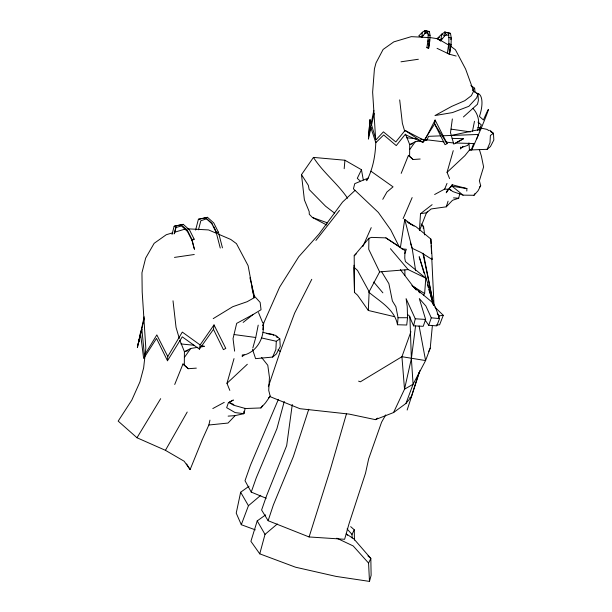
<?xml version="1.0" encoding="UTF-8"?>
<svg xmlns="http://www.w3.org/2000/svg" width="612" height="612" viewBox="0 0 612 612"><rect width="100%" height="100%" fill="white"/><g stroke="black" fill="none" stroke-linecap="round" stroke-linejoin="round"><path stroke-width="0.92" d="M394.342 316.641L368.317 310.475L357.538 295.183L354.455 292.398L354.195 255.724L368.906 238.282L371.515 237.38L385.881 237.877L404.976 250.568L404.769 258.119L405.404 261.592L425.791 278.139L424.636 293.546L423.642 295.091M429.134 43.896L428.607 48.317L428.071 40.002L426.885 47.621L428.607 48.317L429.899 40.446L430.052 35.343L429.433 31.64L427.536 31.181L428.155 34.884L428.094 41.838M448.826 47.529L448.887 37.439L448.114 32.811L450.486 33.385L451.258 38.013L451.067 44.393L449.445 54.231L456.169 56.044M196.337 368.141L188.297 368.692L184.319 365.188L184.411 351.678L179.836 340.28M420.169 159.021L413.115 159.51L409.612 156.435L409.703 144.57L405.557 134.166M429.326 42.266L429.402 39.711M368.906 238.282L368.745 249.336L379.631 271.881L369.143 291.679L368.317 310.475M426.755 31.051L424.904 30.6L422.402 32.252L421.63 37.592L424.789 33.614L424.904 30.6L429.433 31.64M450.486 33.385L444.817 32.084L444.672 35.848L440.724 40.828L437.152 38.678L430.894 37.684L411.287 36.644L393.784 41.884L383.12 49.45L375.99 62.944L374.414 68.957L372.632 92.175L375.699 139.681M466.803 191.051L466.902 188.565L452.176 184.763L446.24 192.78L447.969 189.047M263.198 324.666C264.56 337.969 256.497 352.657 242.727 355.32M452.176 184.763L452.107 186.247L463.077 195.136L474.017 195.282L478.056 190.783L480.688 185.757L479.387 180.739L483.602 166.946L481.392 156.137L479.334 149.397M262.992 332.377L275.737 335.399L279.814 338.895L276.31 341.274L275.867 349.559L272.615 357.071L255.587 358.647L252.527 349.353M435.094 120.044L434.619 123.945L445.031 144.684L447.12 143.613L435.094 120.044L424.583 140.569L405.06 130.44L395.819 141.946L383.403 131.855L375.952 139.888L370.015 119.608L368.409 139.154L371.056 127.22M419.457 230.112L420.505 213.68L432.126 204.676M167.481 360.743L167.764 356.505L182.307 332.087L200.116 344.946L199.42 349.138L182.261 336.845L167.481 360.743L156.511 338.428L143.652 358.471L140.416 332.989L141.869 329.164L144.417 355.304L156.833 334.909L167.764 356.505M242.344 354.792L242.207 356.674L244.104 354.7M460.584 147.087L460.438 148.953L463.001 146.299M400.355 269.617L413.199 286.477L431.46 301.639L435.209 306.627L439.546 318.584L436.815 325.882L428.752 325.286L431.284 317.812L425.891 306.046L419.319 298.587L425.631 319.449L423.221 326.303L413.597 325.852L415.257 318.776L406.1 298.648L407.248 306.688L407.546 317.72L406.72 325.026L397.486 324.743L398.045 317.72L395.887 306.696L392.384 300.974L388.872 283.616L381.582 271.667M375.814 141.525C375.462 155.065 373.083 168.629 366.772 180.731M370.015 119.608L368.554 136.323L370.627 126.133M344.181 168.705L344.931 160.237L313.451 157.406L301.487 174.665L304.393 199.902L309.182 211.545L309.297 214.284L312.395 217.467L326.693 224.987M270.014 396.622L299.941 408.701L349.047 414.079L375.378 419.641L393.554 412.557L405.963 403.446L413.085 384.237L425.592 360.56L430.236 348.144L432.401 325.408M213.473 329.363L214.016 324.911L225.79 348.427L223.411 349.643L213.473 329.363L199.42 349.138M415.563 325.951L411.379 358.624L404.509 389.217L393.554 412.557M452.352 118.942L450.501 132.674L453.783 144.111L463.177 138.878M292.284 404.486L286.676 445.62L266.625 495.636L261.599 510.018L268.125 520.705L309.098 536.961L344.625 539.279L349.077 523.604L365.517 473.206L368.661 458.824L381.597 422.158L385.721 414.913M262.831 329.577L263.734 323.014L279.646 287.097L298.74 256.772L318.867 234.212L342.544 202.067L355.044 190.393M439.347 39.627L440.724 40.828L441.696 34.15L444.817 32.084L447.135 32.643M400.347 247.875L404.754 219.379L411.088 224.26M447.296 53.366L448.78 43.834L451.067 44.393L449.445 54.231L437.06 48.34M249.91 277.779L254.439 296.177L254.156 297.761L247.156 301.708L232.744 306.704L213.213 318.623M428.675 45.609L429.004 43.942M252.833 347.968L255.747 337.495L258.203 325.14M472.502 131.22L474.484 121.275M477.368 130.417C480.137 122.844 478.507 114.123 472.862 108.309M371.002 124.282L373.825 110.382M140.416 332.989L137.379 347.616L140.37 334.879M249.03 486.234L240.646 492.232L236.224 513.131L241.289 524.706L255.326 529.862M144.172 316.832L138.136 344.441L140.99 332.76M371.461 125.384L374.1 113.45M423.175 228.184L423.565 226.44L421.087 223.87M172.63 232.82L166.288 234.717L154.14 243.331L145.664 258.088L141.953 272.768L142.191 291.993L145.824 348.205L143.644 367.888L139.926 381.911L131.81 400.11L118.17 421.11L136.996 437.756L165.439 450.325L184.151 461.219L190.118 469.595L202.381 439.37L208.853 425.011L209.962 420.138M140.798 333.066L144.225 318.508M245.198 408.319L243.928 413.681L235.138 415.609L228.131 416.122M419.671 230.158L426.48 212.762L431.154 208.96L446.278 206.818L452.52 200.285L458.694 198.219L459.734 193.805M141.433 330.962L141.869 329.164M172.049 234.365L174.145 226.249L183.24 224.336L189.536 229.959L194.18 239.2L191.992 240.348L194.081 248.403M174.55 233.248L176.187 226.899M195.618 230.058L198.41 219.241L207.468 217.314L213.764 222.944L218.407 232.178L222.462 247.86M174.083 233.914L175.736 227.565L181.496 225.966L187.509 231.543L191.992 240.348M198.456 229.821L200.82 220.756L206.703 218.775L212.716 224.352M265.6 514.899L257.216 520.896L250.905 541.337L259.756 553.829L295.573 567.217L336.019 576.397L369.487 581.4L371.124 575.295L370.834 558.45L353.889 538.904L346.216 533.886L347.478 535.255M284.266 401.464L276.907 428.729L256.29 477.758L251.241 492.094L266.189 498.275M259.756 553.829L265.011 534.383L277.32 523.971M229.829 390.402L226.968 383.311L234.021 358.601M449.575 178.574L447.058 172.347L453.247 150.651M346.491 413.689L330.426 469.205L309.098 536.961M450.776 39.528L451.258 38.013L448.887 37.439M472.518 90.423L477.934 93.896L476.687 97.836L468.891 106.289L452.482 112.577L434.987 115.553L451.725 106.381L464.783 100.697L471.347 95.701L473.627 91.18L465.61 69.049L455.404 49.733L450.394 46.045M407.156 410.025L419.924 370.551M446.278 206.818L448.083 201.149M405.963 403.446L411.333 396.79L419.128 372.272M308.746 409.275L293.309 456.72L273.373 504.908L268.125 520.705M268.347 386.723L280.212 351.525L294.655 313.069L311.768 279.309M404.838 253.597L406.314 249.26L401.954 248.923M228.406 402.688L233.264 400.095L228.406 402.688L226.662 407.676L235.107 412.587L243.928 413.681L243.882 411.279M410.912 331.712L401.931 356.712L404.509 389.217L413.085 384.237L411.379 358.624L409.887 316.458M241.289 524.706L248.441 505.719L260.75 495.307M434.772 307.048L443.272 315.318L439.607 324.788L436.272 325.01M438.422 317.567L439.079 315.899L443.272 315.318M174.718 384.474L182.973 363.987L188.297 368.692M278.383 399.353L250.453 465.258L245.007 480.726L251.241 492.094M401.189 173.372L408.433 155.379L413.115 159.51M403.094 218.691L412.151 197.569M262.686 325.599L263.734 323.014M434.627 194.509L444.679 189.07L447.005 183.409M479.135 130.058L481.323 124.856L477.987 122.14M424.323 140.576L427.061 139.827L428.538 136.331L440.862 135.849M473.55 143.889A21.94 0.604 -67.3 0 0 473.772 145.457L481.881 126.6A21.94 0.604 -67.3 0 0 488.322 109.992A21.94 0.604 -67.3 0 0 484.429 117.657L483.426 119.975L479.441 116.41A21.573 8.989 -70.3 0 0 476.274 93.322M476.496 139.329L478.592 134.449L442.759 135.772M447.058 172.347L464.936 155.624L469.442 150.024L487.137 149.305L489.99 142.711L490.38 135.436L493.456 133.355L489.875 130.28M362.778 246.651L371.232 227.656M428.645 351.594L430.236 348.144M344.931 160.237L361.47 169.731L357.27 178.344L360.124 180.9M352.183 538.07L351.999 534.406L354.264 529.793L350.684 526.641M369.487 581.4L368.569 563.071L370.834 558.45L367.965 555.933M474.017 195.282L474.836 193.675M421.63 37.592L422.946 35.144M440.724 40.828L441.956 38.533M187.211 412.044L165.439 450.325M382.768 199.313L386.937 192.007L393.049 186.844L370.933 171.192M136.996 437.756L160.673 398.672M200.116 344.946L214.016 324.911M233.868 404.547L228.949 402.436L233.501 405.182L245.45 408.525L260.911 407.944L262.41 405.794M261.607 357.485L267.788 365.265L269.448 377.367L268.722 390.433L270.198 396.14L265.516 402.826L260.911 407.944M184.526 357.247L190.768 348.457L197.921 347.287M409.795 149.458L415.273 141.747L419.809 141.005M315.922 240.44L339.507 210.436M427.704 211.324L426.48 212.762L420.505 213.68M268.4 398.152L270.198 396.14M479.487 187.104L480.688 185.757M235.138 415.609L228.031 423.045L208.853 425.011M424.583 140.569L422.877 142.344L405.022 134.609L396.262 145.61L383.693 134.946L375.806 142.703L369.373 123.096M422.402 32.252L418.769 35.879L420.528 36.628M438.62 39.313L437.152 38.678L441.696 34.15L444.672 35.848L446.416 34.922L448.925 35.481M226.968 383.311L247.325 364.27M366.16 180.02L368.248 178.077L354.746 183.669L353.438 188.833L378.361 212.448L390.785 229.974L399.391 247.156M354.195 255.724L356.199 253.926M463.422 116.961L477.467 104.262L478.393 100.452L477.934 93.896M487.137 149.305L490.449 146.559L493.83 140.026L493.456 133.355L490.518 131.565M272.615 357.071L276.387 353.943L280.242 346.499L279.814 338.895M243.14 322.425L253.039 314.553L261.049 309.733L260.138 302.382L254.439 296.177M472.877 89.413L474.644 88.212L470.858 85.466M375.378 419.641L377.772 418.118M409.734 397.8L411.333 396.79M437.152 38.678L439.439 37.355M479.104 130.157L480.787 129.239L451.296 135.443M449.835 187.479L452.107 186.247L466.902 188.565M212.808 408.556L224.252 402.359M253.039 314.553L236.676 323.365L233.034 338.643L234.625 351.15M424.789 33.614L426.182 32.872L427.964 33.262M190.768 348.457L184.411 351.678L188.006 350.691M415.273 141.747L409.703 144.57L412.442 143.82M461.15 147.676L467.782 145.342L468.968 142.925L469.442 150.024L472.074 149.626M174.443 232.277L185.321 229.018M202.388 346.759L204.186 346.27L201.394 345.987M201.509 218.767L207.468 217.314M183.24 224.336L174.145 226.249M423.435 140.416L427.061 139.827L444.029 141.854M200.606 346.851L204.186 346.27M400.982 61.804L418.348 59.257M174.481 257.4L194.264 254.508M205.38 217.688L211.622 223.281L216.22 232.483L218.407 232.178M181.114 224.696L187.356 230.288L191.954 239.491L194.18 239.2M198.41 219.241L200.652 218.974M379.631 271.881L408.143 269.571L425.791 278.139M398.045 317.72L407.546 317.72M452.138 138.388L463.59 138.687L455.626 143.009L474.629 143.552M187.157 228.796L208.554 229.928L217.099 233.593M453.523 197.883L458.694 198.219M415.257 318.776L425.631 319.449M444.679 189.07L448.321 189.36M431.284 317.812L439.546 318.584M406.628 137.784L416.122 138.733M420.559 139.176L427.061 139.827M180.915 343.944L193.95 345.245M470.513 131.917L451.136 129.147M255.747 337.495L234.159 334.55M445.918 142.083L453.461 142.986M266.817 333.594L272.286 334.32L273.793 335.238M477.827 127.449L486.846 129.339L489.049 130.677M261.431 337.923L276.31 341.274M428.155 34.884L430.052 35.343M407.355 314.805L408.946 315.318L413.597 325.852M463.077 195.136L452.796 191.548L449.063 188.848M312.395 217.467L327.665 222.936M358.586 381.138L360.369 381.812L401.931 356.712L425.592 360.56L419.105 325.966M426.885 47.621L427.383 47.82M218.805 234.327L230.762 239.453L236.469 243.653L248.097 265.654L254.156 297.761L251.876 287.716M448.917 54.001L449.445 54.231L448.78 43.834M421.033 225.254L423.565 226.44L424.667 234.909M336.814 538.193L353.185 545.95L368.569 563.071M406.934 221.804L416.114 226.815L430.856 239.055L432.217 259.549L421.064 252.519L412.144 248.273L410.384 242.888M440.135 40.086L448.818 45.127M408.38 222.791L414.003 226.058M276.05 336.608L277.557 337.526M411.853 285.567L424.636 293.546M398.764 246.322L385.881 237.877M405.06 130.44L422.877 142.344L434.619 123.945L447.12 143.613M448.971 188.764L451.587 190.615M334.527 213.091L325.584 206.229L309.159 189.521L308.356 185.375L301.487 174.665M278.001 349.789L280.212 351.525M368.715 292.1C379.654 301.433 394.709 309.251 397.486 324.743M408.433 155.379L409.612 156.435M182.973 363.987L184.319 365.188M416.581 289.698L413.199 286.477L416.29 290.042M418.616 291.626L419.97 292.911M437.236 313.857L439.079 315.899M347.073 528.929L351.999 534.406M390.425 248.694L408.143 269.571M373.725 282.025L382.882 292.834M313.451 157.406C323.052 172.53 337.556 183.439 347.578 198.234M425.065 320L428.752 325.286M186.614 463.965L190.118 469.595M448.114 32.811L448.94 34.234M240.646 492.232L248.441 505.719M257.216 520.896L265.011 534.383M444.817 32.084L446.416 34.922M424.904 30.6L426.182 32.872M369.143 291.679L357.53 270.435L354.195 267.413L354.455 292.398M213.512 226.027L217.076 233.539M258.516 312.564L262.8 323.014M404.762 131.45L402.367 123.295L399.69 99.901M423.986 273.013L419.189 256.726L427.421 282.377L433.403 304.722M427.451 284.779L428.255 287.495M428.783 289.308L430.121 293.829M430.649 295.642L433.319 304.692M179.293 338.444L176.057 327.443L173.012 300.798M216.22 232.483L220.251 248.059M191.954 239.491L194.562 249.574M404.754 219.379L412.144 248.273L415.64 270.649M431.804 298.143L432.263 299.995M422.907 253.23L433.732 305.533L423.366 253.353M361.47 169.731L363.298 179.943M433.503 302.695L433.87 305.518M474.644 88.212L475.034 92.481M430.856 239.055L431.085 243.798M431.177 245.703L431.537 253.292M431.766 258.042L434.03 305.503M354.004 265.226L354.486 290.256M354.264 529.793L354.44 540.082M404.861 270.022L404.907 275.515"/></g></svg>
